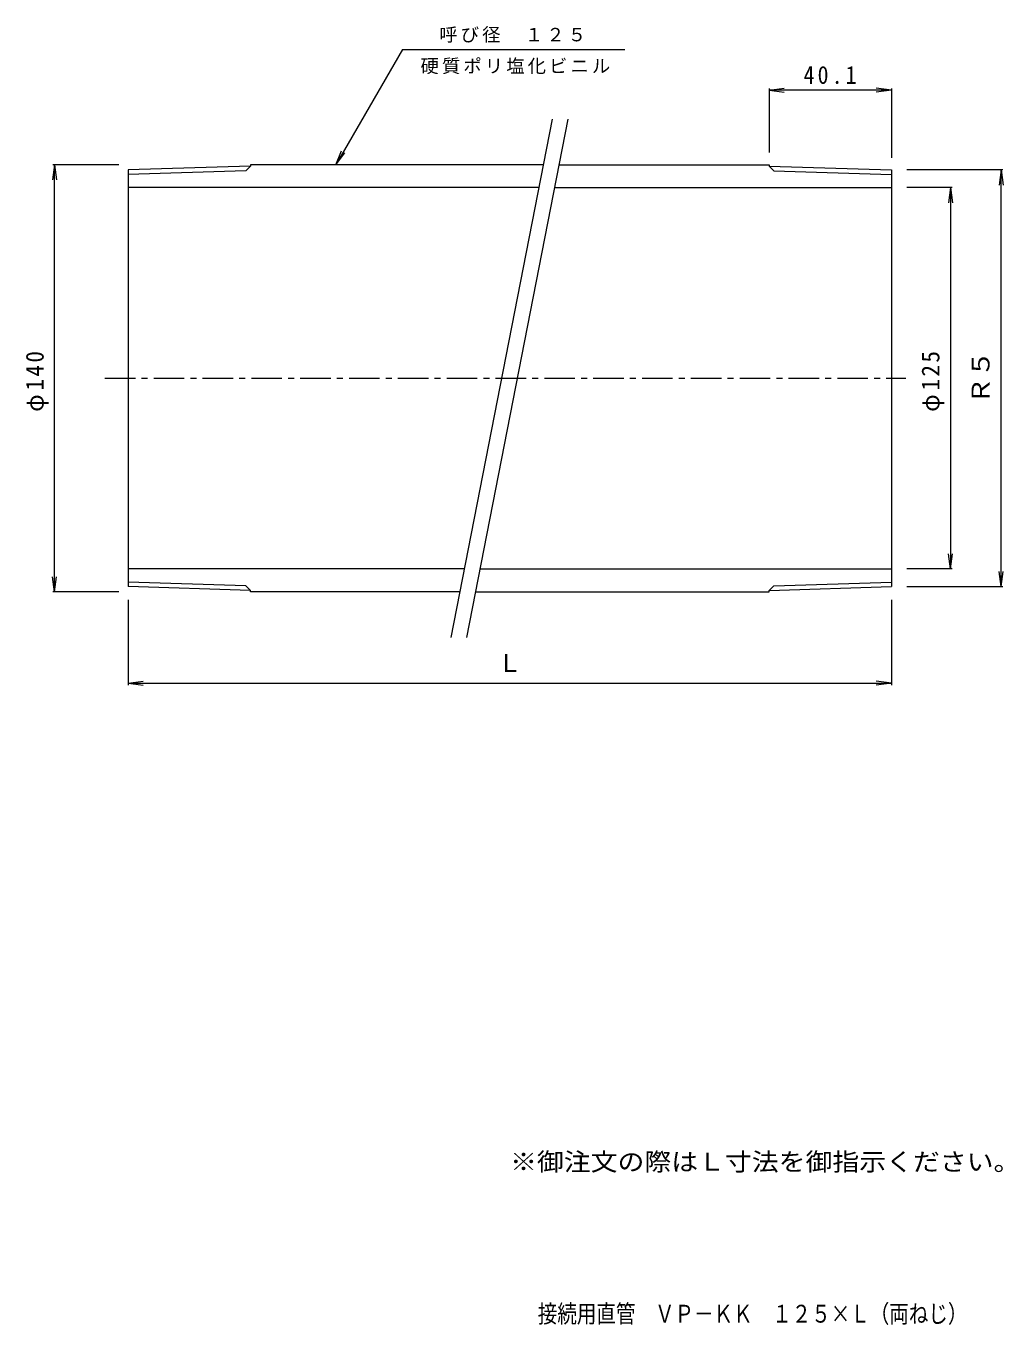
# Model space of a CAD drawing. Units: millimetres, scale not verified. Extents: x -185 to 135, y -229 to 197.
import ezdxf
from ezdxf.enums import TextEntityAlignment as Align

# ---------------------------------------------------------------- set-up
doc = ezdxf.new("R2010")
doc.units = ezdxf.units.MM
doc.header["$LTSCALE"] = 2
doc.linetypes.add('CHAIN1', pattern=[8, 5, -1, 1, -1])
doc.layers.add('0-4_その他', color=7, linetype='Continuous', lineweight=9)
doc.layers.add('0-9', color=2, linetype='Continuous', lineweight=9)
doc.layers.add('0-5_寸法', color=2, linetype='Continuous')
doc.layers.add('F-4_F-4ﾚｲﾔ', color=6, linetype='Continuous')
doc.styles.add('ＭＳ ゴシック', font='')
doc.styles.get('ＭＳ ゴシック').set_extended_font_data('MS Gothic')

msp = doc.modelspace()

# ---------------------------------------------------------------- linework, layer by layer
at = {"layer": '0-4_その他'}
for p, q in [((-61.466, 189.271), (-83.318, 151.423)), ((-61.466, 189.271), (11.402, 189.271)), ((58.681, 175.864), (63.638, 176.516)), ((58.681, 176.464), (58.681, 155.423)), ((98.781, 175.864), (58.681, 175.864)), ((58.681, 175.864), (63.638, 175.211)), ((98.781, 175.864), (93.824, 176.516)), ((98.781, 175.864), (93.824, 175.211)), ((98.781, 176.464), (98.781, 153.73)), ((-83.318, 151.423), (-81.404, 156.042)), ((-83.318, 151.423), (-80.274, 155.389)), ((-175.4, 151.423), (-176.053, 146.466)), ((-154.319, 151.423), (-176, 151.423)), ((-175.4, 11.423), (-175.4, 151.423)), ((-175.4, 151.423), (-174.747, 146.466)), ((135.281, 149.73), (103.781, 149.73)), ((134.681, 149.73), (134.029, 144.772)), ((134.681, 13.116), (134.681, 149.73)), ((134.681, 149.73), (135.334, 144.772)), ((118.699, 143.923), (103.781, 143.923)), ((118.099, 143.923), (117.447, 138.965)), ((118.099, 143.923), (118.099, 18.923)), ((118.099, 143.923), (118.752, 138.965)), ((118.099, 18.923), (117.447, 23.88)), ((118.099, 18.923), (118.752, 23.88)), ((118.699, 18.923), (103.781, 18.923)), ((134.681, 13.116), (134.029, 18.073)), ((134.681, 13.116), (135.334, 18.073)), ((-175.4, 11.423), (-176.053, 16.38)), ((-175.4, 11.423), (-174.747, 16.38)), ((103.781, 13.116), (135.281, 13.116)), ((-154.319, 11.423), (-176, 11.423)), ((-151.319, 8.806), (-151.319, -19.177)), ((98.781, 8.806), (98.781, -19.177)), ((-151.319, -18.577), (-146.362, -17.925)), ((-151.319, -18.577), (98.781, -18.577)), ((-151.319, -18.577), (-146.362, -19.23)), ((98.781, -18.577), (93.824, -17.925)), ((98.781, -18.577), (93.824, -19.23))]:
    msp.add_line(p, q, dxfattribs=at)
at = {"layer": '0-9', "color": 7}
for p, q in [((-45.52, -3.577), (-12.294, 166.423)), ((-40.344, -3.577), (-7.118, 166.423))]:
    msp.add_line(p, q, dxfattribs=at)
at = {"layer": '0-9'}
for p, q in [((-111.219, 150.98), (-151.319, 149.73)), ((-151.319, 149.73), (-151.319, 13.116)), ((-112.764, 149.434), (-151.319, 148.23)), ((-111.219, 150.98), (-112.764, 149.434)), ((-111.219, 151.423), (-111.219, 150.98)), ((-15.226, 151.423), (-111.219, 151.423)), ((58.681, 150.98), (60.226, 149.434)), ((58.681, 150.98), (98.781, 149.73)), ((60.226, 149.434), (98.781, 148.23)), ((98.781, 149.73), (98.781, 13.116)), ((-16.692, 143.923), (-151.319, 143.923)), ((-11.515, 143.923), (98.781, 143.923)), ((-41.122, 18.923), (-151.319, 18.923)), ((-41.22, 18.423), (-41.22, 18.423)), ((-35.946, 18.923), (98.781, 18.923)), ((-111.219, 11.866), (-151.319, 13.116)), ((58.681, 11.866), (98.781, 13.116)), ((-42.588, 11.423), (-111.219, 11.423)), ((-37.412, 11.423), (58.681, 11.423)), ((58.681, 11.423), (58.681, 11.866))]:
    msp.add_line(p, q, dxfattribs=at)
at = {"layer": '0-9', "linetype": 'CHAIN1'}
msp.add_line((-158.932, 81.423), (103.473, 81.423), dxfattribs=at)
at = {"layer": '0-9'}
for points in [[(-10.049, 151.423), (58.681, 151.423), (58.681, 150.98)], [(-111.219, 11.423), (-111.219, 11.866), (-112.764, 13.411), (-151.319, 14.616)], [(58.681, 11.866), (60.226, 13.411), (98.781, 14.616)]]:
    msp.add_lwpolyline(points, dxfattribs=at)

# ---------------------------------------------------------------- texts
at = {"layer": '0-4_その他', "color": 2, "style": 'ＭＳ ゴシック', "width": 1.1}
msp.add_text('Ｒ５', height=5.865, rotation=90, dxfattribs=at).set_placement((132.681, 72.923), align=Align.BOTTOM_LEFT)
at = {"layer": '0-4_その他', "color": 2, "style": 'ＭＳ ゴシック'}
msp.add_text('Ｌ', height=5.865, dxfattribs=at).set_placement((-30.269, -16.577), align=Align.BOTTOM_LEFT)
at = {"layer": '0-4_その他', "char_height": 4.399, "attachment_point": 7, "style": 'ＭＳ ゴシック'}
for s, insert in [('\\T1.17;呼び径\u3000１２５', (-49.376, 191.419)), ('\\T1.17;硬質ポリ塩化ビニル', (-55.521, 181.123))]:
    msp.add_mtext(s, dxfattribs=dict(at, insert=insert))
at = {"layer": '0-4_その他', "color": 2, "insert": (69.981, 177.864), "char_height": 5.865, "attachment_point": 7, "style": 'ＭＳ ゴシック'}
msp.add_mtext('\\T1.28;\\W0.9;40.1', dxfattribs=at)
at = {"layer": '0-4_その他', "color": 2, "char_height": 5.865, "attachment_point": 7, "rotation": 90, "style": 'ＭＳ ゴシック'}
for s, insert in [('\\T1.21;\\W0.95;φ140', (-177.4, 70.423)), ('\\T1.21;\\W0.95;φ125', (116.099, 70.423))]:
    msp.add_mtext(s, dxfattribs=dict(at, insert=insert))
at = {"layer": '0-5_寸法', "style": 'ＭＳ ゴシック', "width": 1.1}
msp.add_text('※御注文の際はＬ寸法を御指示ください。', height=5.865, dxfattribs=at).set_placement((-26.169, -180.13), align=Align.BOTTOM_LEFT)
at = {"layer": 'F-4_F-4ﾚｲﾔ', "style": 'ＭＳ ゴシック', "width": 0.8}
msp.add_text('接続用直管\u3000ＶＰ－ＫＫ\u3000１２５×Ｌ（両ねじ）', height=5.865, dxfattribs=at).set_placement((-17.1, -229.948), align=Align.BOTTOM_LEFT)

doc.saveas('drawing.dxf')
